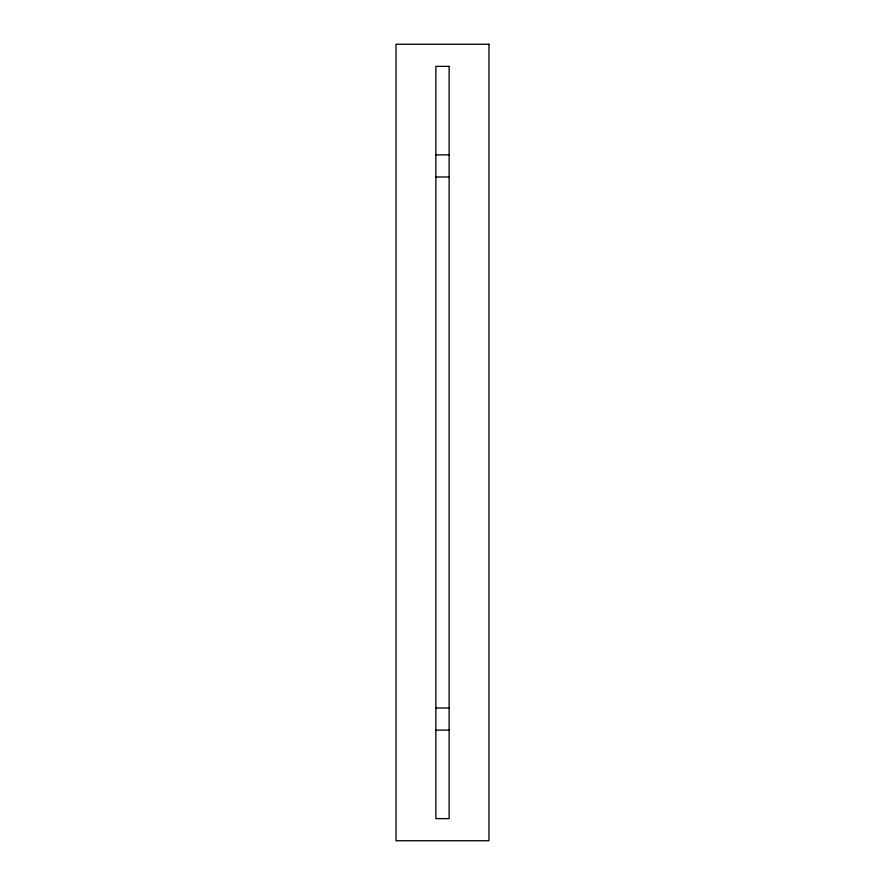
<?xml version="1.0" encoding="UTF-8"?>
<svg xmlns="http://www.w3.org/2000/svg" width="885" height="885" viewBox="0 0 885 885"><rect width="100%" height="100%" fill="white"/><g stroke="black" fill="none" stroke-linecap="round" stroke-linejoin="round"><path stroke-width="1.33" d="M435.862 154.875L449.137 154.875M435.862 177L449.137 177M435.862 708L449.137 708M435.862 730.125L449.137 730.125M488.962 44.25L396.037 44.25L396.037 840.75L488.962 840.75L488.962 44.25M449.137 66.375L435.862 66.375L435.862 818.625L449.137 818.625L449.137 66.375"/></g></svg>
